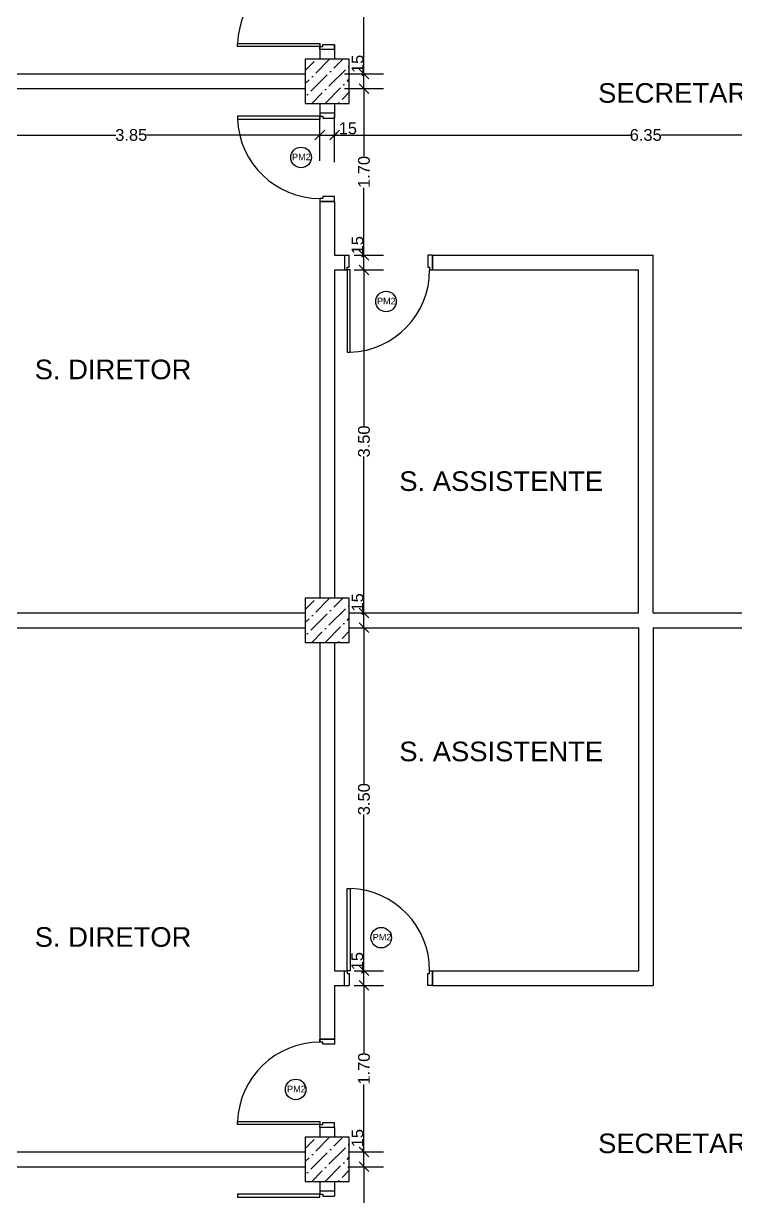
# Model space of a CAD drawing. Extents: x 97.2 to 178.4, y 268.6 to 301.5.
# Drawn here: x 113.58 to 120.84, y 277.07 to 289.04 of the extents above; entities that cross this region are included whole.
import ezdxf

# ---------------------------------------------------------------- set-up
doc = ezdxf.new("R2010")
doc.units = 0
doc.header["$MEASUREMENT"] = 0
doc.layers.get('0').update_dxf_attribs({"linetype": 'CONTINUOUS'})
doc.layers.get('DEFPOINTS').update_dxf_attribs({"linetype": 'CONTINUOUS'})
for name, color, linetype in [('COTAS', 8, 'CONTINUOUS'), ('JANELA-ESQUADRIAS', 11, 'CONTINUOUS'), ('PAREDE-ALVENARIA', 7, 'CONTINUOUS'), ('PILAR', 5, 'CONTINUOUS'), ('PISOS', 9, 'CONTINUOUS'), ('TXTAMBIENTE', 143, 'CONTINUOUS'), ('TXTCIRCUITOS', 113, 'CONTINUOUS')]:
    doc.layers.add(name, color=color, linetype=linetype)
doc.styles.get("Standard").update_dxf_attribs({"font": 'arial.ttf'})
doc.dimstyles.get("Standard").update_dxf_attribs({"dimscale": 0, "dimtxt": 0.12, "dimasz": 0.1, "dimexe": 0.2, "dimexo": 0.2, "dimgap": 0, "dimtad": 0, "dimzin": 5, "dimdsep": 46, "dimtxsty": 'Standard', "dimblk1": 'OBLIQUE', "dimblk2": 'OBLIQUE', "dimsah": 1, "dimcen": 0.1, "dimadec": 0, "dimazin": 0, "dimtfac": 1, "dimtmove": 0, "dimatfit": 3, "dimldrblk": 'OBLIQUE', "dimfxl": 1, "dimtolj": 1, "dimtzin": 1, "dimarcsym": 0})

# ---------------------------------------------------------------- blocks, each defined once
blk = doc.blocks.new('_OBLIQUE')
at = {"color": 0, "linetype": 'ByBlock'}
blk.add_line((-0.5, -0.5), (0.5, 0.5), dxfattribs=at)
blk = doc.blocks.new('*D45')
at = {"color": 0, "linetype": 'ByBlock'}
for p, q in [((116.602, 287.641), (116.602, 288.103)), ((112.752, 287.903), (114.521, 287.903)), ((116.602, 287.903), (114.834, 287.903))]:
    blk.add_line(p, q, dxfattribs=at)
at = {"layer": 'DEFPOINTS', "color": 0, "linetype": 'ByBlock'}
for p in [(116.602, 287.903), (112.752, 287.626), (116.602, 287.441)]:
    blk.add_point(p, dxfattribs=at)
at = {"color": 0, "linetype": 'ByBlock', "xscale": 0.1, "yscale": 0.1, "zscale": 0.1, "rotation": 180}
blk.add_blockref('_OBLIQUE', (112.752, 287.903), dxfattribs=at)
at = {"color": 0, "linetype": 'ByBlock', "xscale": 0.1, "yscale": 0.1, "zscale": 0.1}
blk.add_blockref('_OBLIQUE', (116.602, 287.903), dxfattribs=at)
at = {"color": 0, "linetype": 'ByBlock', "insert": (114.677, 287.903), "char_height": 0.12, "attachment_point": 5}
blk.add_mtext('\\A1;3.85', dxfattribs=at)
blk = doc.blocks.new('*D46')
at = {"color": 0, "linetype": 'ByBlock'}
for p, q in [((116.752, 287.626), (116.752, 288.103)), ((116.602, 287.903), (116.752, 287.903))]:
    blk.add_line(p, q, dxfattribs=at)
at = {"layer": 'DEFPOINTS', "color": 0, "linetype": 'ByBlock'}
for p in [(116.752, 287.903), (116.602, 287.48), (116.752, 287.426)]:
    blk.add_point(p, dxfattribs=at)
at = {"color": 0, "linetype": 'ByBlock', "xscale": 0.1, "yscale": 0.1, "zscale": 0.1, "rotation": 180}
blk.add_blockref('_OBLIQUE', (116.602, 287.903), dxfattribs=at)
at = {"color": 0, "linetype": 'ByBlock', "xscale": 0.1, "yscale": 0.1, "zscale": 0.1}
blk.add_blockref('_OBLIQUE', (116.752, 287.903), dxfattribs=at)
at = {"color": 0, "linetype": 'ByBlock', "insert": (116.864, 287.97), "char_height": 0.12, "attachment_point": 5}
blk.add_mtext('\\A1;.15', dxfattribs=at)
blk = doc.blocks.new('*D47')
at = {"color": 0, "linetype": 'ByBlock'}
for p, q in [((116.752, 287.903), (119.771, 287.903)), ((123.102, 287.903), (120.084, 287.903)), ((123.102, 287.812), (123.102, 287.703))]:
    blk.add_line(p, q, dxfattribs=at)
at = {"layer": 'DEFPOINTS', "color": 0, "linetype": 'ByBlock'}
for p in [(123.102, 288.012), (123.102, 287.903), (116.752, 287.226)]:
    blk.add_point(p, dxfattribs=at)
at = {"color": 0, "linetype": 'ByBlock', "xscale": 0.1, "yscale": 0.1, "zscale": 0.1, "rotation": 180}
blk.add_blockref('_OBLIQUE', (116.752, 287.903), dxfattribs=at)
at = {"color": 0, "linetype": 'ByBlock', "xscale": 0.1, "yscale": 0.1, "zscale": 0.1}
blk.add_blockref('_OBLIQUE', (123.102, 287.903), dxfattribs=at)
at = {"color": 0, "linetype": 'ByBlock', "insert": (119.927, 287.903), "char_height": 0.12, "attachment_point": 5}
blk.add_mtext('\\A1;6.35', dxfattribs=at)
blk = doc.blocks.new('*D68')
at = {"color": 0, "linetype": 'ByBlock'}
for p, q in [((116.888, 277.376), (117.252, 277.376)), ((117.052, 277.376), (117.052, 276.688)), ((117.052, 275.676), (117.052, 276.365))]:
    blk.add_line(p, q, dxfattribs=at)
at = {"layer": 'DEFPOINTS', "color": 0, "linetype": 'ByBlock'}
for p in [(116.688, 277.376), (117.052, 277.376), (116.752, 275.676)]:
    blk.add_point(p, dxfattribs=at)
at = {"color": 0, "linetype": 'ByBlock', "xscale": 0.1, "yscale": 0.1, "zscale": 0.1}
for p, rotation in [((117.052, 277.376), 90), ((117.052, 275.676), 270)]:
    blk.add_blockref('_OBLIQUE', p, dxfattribs=dict(at, rotation=rotation))
at = {"color": 0, "linetype": 'ByBlock', "insert": (117.052, 276.526), "char_height": 0.12, "attachment_point": 5, "rotation": 90}
blk.add_mtext('\\A1;1.70', dxfattribs=at)
blk = doc.blocks.new('*D69')
at = {"color": 0, "linetype": 'ByBlock'}
for p, q in [((116.89, 277.526), (117.252, 277.526)), ((117.052, 277.376), (117.052, 277.526))]:
    blk.add_line(p, q, dxfattribs=at)
at = {"layer": 'DEFPOINTS', "color": 0, "linetype": 'ByBlock'}
for p in [(116.69, 277.526), (117.052, 277.526), (116.452, 277.376)]:
    blk.add_point(p, dxfattribs=at)
at = {"color": 0, "linetype": 'ByBlock', "xscale": 0.1, "yscale": 0.1, "zscale": 0.1}
for p, rotation in [((117.052, 277.526), 90), ((117.052, 277.376), 270)]:
    blk.add_blockref('_OBLIQUE', p, dxfattribs=dict(at, rotation=rotation))
at = {"color": 0, "linetype": 'ByBlock', "insert": (116.986, 277.644), "char_height": 0.12, "attachment_point": 5, "rotation": 90}
blk.add_mtext('\\A1;.15', dxfattribs=at)
blk = doc.blocks.new('*D70')
at = {"color": 0, "linetype": 'ByBlock'}
for p, q in [((116.952, 279.226), (117.252, 279.226)), ((117.052, 279.226), (117.052, 278.538)), ((117.052, 277.526), (117.052, 278.215))]:
    blk.add_line(p, q, dxfattribs=at)
at = {"layer": 'DEFPOINTS', "color": 0, "linetype": 'ByBlock'}
for p in [(116.752, 279.226), (117.052, 279.226), (116.452, 277.526)]:
    blk.add_point(p, dxfattribs=at)
at = {"color": 0, "linetype": 'ByBlock', "xscale": 0.1, "yscale": 0.1, "zscale": 0.1}
for p, rotation in [((117.052, 279.226), 90), ((117.052, 277.526), 270)]:
    blk.add_blockref('_OBLIQUE', p, dxfattribs=dict(at, rotation=rotation))
at = {"color": 0, "linetype": 'ByBlock', "insert": (117.052, 278.376), "char_height": 0.12, "attachment_point": 5, "rotation": 90}
blk.add_mtext('\\A1;1.70', dxfattribs=at)
blk = doc.blocks.new('*D71')
at = {"color": 0, "linetype": 'ByBlock'}
for p, q in [((116.952, 279.376), (117.252, 279.376)), ((117.052, 279.226), (117.052, 279.376))]:
    blk.add_line(p, q, dxfattribs=at)
at = {"layer": 'DEFPOINTS', "color": 0, "linetype": 'ByBlock'}
for p in [(116.752, 279.376), (117.052, 279.376), (116.752, 279.226)]:
    blk.add_point(p, dxfattribs=at)
at = {"color": 0, "linetype": 'ByBlock', "xscale": 0.1, "yscale": 0.1, "zscale": 0.1}
for p, rotation in [((117.052, 279.376), 90), ((117.052, 279.226), 270)]:
    blk.add_blockref('_OBLIQUE', p, dxfattribs=dict(at, rotation=rotation))
at = {"color": 0, "linetype": 'ByBlock', "insert": (116.984, 279.45), "char_height": 0.12, "attachment_point": 5, "rotation": 90}
blk.add_mtext('\\A1;.15', dxfattribs=at)
blk = doc.blocks.new('*D72')
at = {"color": 0, "linetype": 'ByBlock'}
for p, q in [((117.052, 282.876), (117.052, 281.282)), ((117.102, 282.876), (117.252, 282.876)), ((117.052, 279.376), (117.052, 280.971))]:
    blk.add_line(p, q, dxfattribs=at)
at = {"layer": 'DEFPOINTS', "color": 0, "linetype": 'ByBlock'}
for p in [(116.902, 282.876), (117.052, 282.876), (116.752, 279.376)]:
    blk.add_point(p, dxfattribs=at)
at = {"color": 0, "linetype": 'ByBlock', "xscale": 0.1, "yscale": 0.1, "zscale": 0.1}
for p, rotation in [((117.052, 282.876), 90), ((117.052, 279.376), 270)]:
    blk.add_blockref('_OBLIQUE', p, dxfattribs=dict(at, rotation=rotation))
at = {"color": 0, "linetype": 'ByBlock', "insert": (117.052, 281.126), "char_height": 0.12, "attachment_point": 5, "rotation": 90}
blk.add_mtext('\\A1;3.50', dxfattribs=at)
blk = doc.blocks.new('*D73')
at = {"color": 0, "linetype": 'ByBlock'}
for p, q in [((117.052, 282.876), (117.052, 283.026)), ((117.102, 283.026), (117.252, 283.026))]:
    blk.add_line(p, q, dxfattribs=at)
at = {"layer": 'DEFPOINTS', "color": 0, "linetype": 'ByBlock'}
for p in [(116.902, 283.026), (117.052, 283.026), (116.902, 282.876)]:
    blk.add_point(p, dxfattribs=at)
at = {"color": 0, "linetype": 'ByBlock', "xscale": 0.1, "yscale": 0.1, "zscale": 0.1}
for p, rotation in [((117.052, 283.026), 90), ((117.052, 282.876), 270)]:
    blk.add_blockref('_OBLIQUE', p, dxfattribs=dict(at, rotation=rotation))
at = {"color": 0, "linetype": 'ByBlock', "insert": (116.986, 283.111), "char_height": 0.12, "attachment_point": 5, "rotation": 90}
blk.add_mtext('\\A1;.15', dxfattribs=at)
blk = doc.blocks.new('*D74')
at = {"color": 0, "linetype": 'ByBlock'}
for p, q in [((116.952, 286.526), (117.252, 286.526)), ((117.052, 286.526), (117.052, 284.932)), ((117.052, 283.026), (117.052, 284.621))]:
    blk.add_line(p, q, dxfattribs=at)
at = {"layer": 'DEFPOINTS', "color": 0, "linetype": 'ByBlock'}
for p in [(116.752, 286.526), (117.052, 286.526), (116.902, 283.026)]:
    blk.add_point(p, dxfattribs=at)
at = {"color": 0, "linetype": 'ByBlock', "xscale": 0.1, "yscale": 0.1, "zscale": 0.1}
for p, rotation in [((117.052, 286.526), 90), ((117.052, 283.026), 270)]:
    blk.add_blockref('_OBLIQUE', p, dxfattribs=dict(at, rotation=rotation))
at = {"color": 0, "linetype": 'ByBlock', "insert": (117.052, 284.776), "char_height": 0.12, "attachment_point": 5, "rotation": 90}
blk.add_mtext('\\A1;3.50', dxfattribs=at)
blk = doc.blocks.new('*D75')
at = {"color": 0, "linetype": 'ByBlock'}
for p, q in [((116.952, 286.676), (117.252, 286.676)), ((117.052, 286.526), (117.052, 286.676))]:
    blk.add_line(p, q, dxfattribs=at)
at = {"layer": 'DEFPOINTS', "color": 0, "linetype": 'ByBlock'}
for p in [(116.752, 286.676), (117.052, 286.676), (116.752, 286.526)]:
    blk.add_point(p, dxfattribs=at)
at = {"color": 0, "linetype": 'ByBlock', "xscale": 0.1, "yscale": 0.1, "zscale": 0.1}
for p, rotation in [((117.052, 286.676), 90), ((117.052, 286.526), 270)]:
    blk.add_blockref('_OBLIQUE', p, dxfattribs=dict(at, rotation=rotation))
at = {"color": 0, "linetype": 'ByBlock', "insert": (116.986, 286.755), "char_height": 0.12, "attachment_point": 5, "rotation": 90}
blk.add_mtext('\\A1;.15', dxfattribs=at)
blk = doc.blocks.new('*D76')
at = {"color": 0, "linetype": 'ByBlock'}
for p, q in [((116.852, 288.376), (117.252, 288.376)), ((117.052, 288.376), (117.052, 287.688)), ((117.052, 286.676), (117.052, 287.365))]:
    blk.add_line(p, q, dxfattribs=at)
at = {"layer": 'DEFPOINTS', "color": 0, "linetype": 'ByBlock'}
for p in [(116.652, 288.376), (117.052, 288.376), (116.752, 286.676)]:
    blk.add_point(p, dxfattribs=at)
at = {"color": 0, "linetype": 'ByBlock', "xscale": 0.1, "yscale": 0.1, "zscale": 0.1}
for p, rotation in [((117.052, 288.376), 90), ((117.052, 286.676), 270)]:
    blk.add_blockref('_OBLIQUE', p, dxfattribs=dict(at, rotation=rotation))
at = {"color": 0, "linetype": 'ByBlock', "insert": (117.052, 287.526), "char_height": 0.12, "attachment_point": 5, "rotation": 90}
blk.add_mtext('\\A1;1.70', dxfattribs=at)
blk = doc.blocks.new('*D77')
at = {"color": 0, "linetype": 'ByBlock'}
for p, q in [((116.852, 288.526), (117.252, 288.526)), ((117.052, 288.376), (117.052, 288.526))]:
    blk.add_line(p, q, dxfattribs=at)
at = {"layer": 'DEFPOINTS', "color": 0, "linetype": 'ByBlock'}
for p in [(116.652, 288.526), (117.052, 288.526), (116.652, 288.376)]:
    blk.add_point(p, dxfattribs=at)
at = {"color": 0, "linetype": 'ByBlock', "xscale": 0.1, "yscale": 0.1, "zscale": 0.1}
for p, rotation in [((117.052, 288.526), 90), ((117.052, 288.376), 270)]:
    blk.add_blockref('_OBLIQUE', p, dxfattribs=dict(at, rotation=rotation))
at = {"color": 0, "linetype": 'ByBlock', "insert": (116.988, 288.605), "char_height": 0.12, "attachment_point": 5, "rotation": 90}
blk.add_mtext('\\A1;.15', dxfattribs=at)
blk = doc.blocks.new('*D78')
at = {"color": 0, "linetype": 'ByBlock'}
for p, q in [((116.952, 290.226), (117.252, 290.226)), ((117.052, 290.226), (117.052, 289.538)), ((117.052, 288.526), (117.052, 289.215))]:
    blk.add_line(p, q, dxfattribs=at)
at = {"layer": 'DEFPOINTS', "color": 0, "linetype": 'ByBlock'}
for p in [(116.752, 290.226), (117.052, 290.226), (116.452, 288.526)]:
    blk.add_point(p, dxfattribs=at)
at = {"color": 0, "linetype": 'ByBlock', "xscale": 0.1, "yscale": 0.1, "zscale": 0.1}
for p, rotation in [((117.052, 290.226), 90), ((117.052, 288.526), 270)]:
    blk.add_blockref('_OBLIQUE', p, dxfattribs=dict(at, rotation=rotation))
at = {"color": 0, "linetype": 'ByBlock', "insert": (117.052, 289.376), "char_height": 0.12, "attachment_point": 5, "rotation": 90}
blk.add_mtext('\\A1;1.70', dxfattribs=at)

msp = doc.modelspace()

# ---------------------------------------------------------------- hatches: boundary and pattern name
at = {"layer": 'PILAR'}
h = msp.add_hatch(dxfattribs=at)
h.set_pattern_fill('ANSI36', color=256, scale=0.03, style=0)
h.set_pattern_definition([(45, (-20.45177, 0.52098), (0.05051394, 0.185217782), [0.238125, -0.047625, 0, -0.047625])])
h.paths.add_polyline_path([(116.452, 288.676), (116.452, 288.226), (116.902, 288.226), (116.902, 288.676)])
h = msp.add_hatch(dxfattribs=at)
h.set_pattern_fill('ANSI36', color=256, scale=0.03, style=0)
h.set_pattern_definition([(45, (-20.45177, -4.97902), (0.05051394, 0.185217782), [0.238125, -0.047625, 0, -0.047625])])
h.paths.add_polyline_path([(116.452, 283.176), (116.452, 282.726), (116.902, 282.726), (116.902, 283.176)])
h = msp.add_hatch(dxfattribs=at)
h.set_pattern_fill('ANSI36', color=256, scale=0.03, style=0)
h.set_pattern_definition([(45, (-20.45177, -10.47902), (0.05051394, 0.185217782), [0.238125, -0.047625, 0, -0.047625])])
h.paths.add_polyline_path([(116.452, 277.676), (116.452, 277.226), (116.902, 277.226), (116.902, 277.676)])

# ---------------------------------------------------------------- linework, layer by layer
at = {"layer": 'JANELA-ESQUADRIAS'}
for p, q in [((116.602, 288.806), (116.632, 288.806)), ((116.602, 288.776), (116.602, 288.806)), ((116.752, 288.776), (116.602, 288.776)), ((116.632, 288.806), (116.632, 288.826)), ((116.632, 288.826), (116.752, 288.826)), ((116.752, 288.776), (116.752, 288.826)), ((116.752, 288.126), (116.602, 288.126)), ((116.602, 288.126), (116.602, 288.096)), ((116.752, 288.126), (116.752, 288.076)), ((116.602, 288.096), (116.632, 288.096)), ((116.632, 288.096), (116.632, 288.076)), ((116.632, 288.076), (116.752, 288.076)), ((116.632, 287.276), (116.632, 287.256)), ((116.752, 287.276), (116.632, 287.276)), ((116.752, 287.226), (116.752, 287.276)), ((116.632, 287.256), (116.602, 287.256)), ((116.602, 287.256), (116.602, 287.226)), ((116.602, 287.226), (116.752, 287.226)), ((116.852, 286.676), (116.902, 286.676)), ((116.852, 286.676), (116.852, 286.526)), ((116.902, 286.556), (116.902, 286.676)), ((117.752, 286.676), (117.702, 286.676)), ((117.702, 286.676), (117.702, 286.556)), ((117.752, 286.526), (117.752, 286.676)), ((116.882, 286.556), (116.902, 286.556)), ((116.882, 286.526), (116.882, 286.556)), ((117.702, 286.556), (117.722, 286.556)), ((117.722, 286.556), (117.722, 286.526)), ((116.852, 286.526), (116.882, 286.526)), ((117.722, 286.526), (117.752, 286.526)), ((116.852, 279.226), (116.852, 279.376)), ((116.852, 279.376), (116.882, 279.376)), ((116.882, 279.376), (116.882, 279.346)), ((117.722, 279.346), (117.722, 279.376)), ((117.722, 279.376), (117.752, 279.376)), ((117.752, 279.376), (117.752, 279.226)), ((116.882, 279.346), (116.902, 279.346)), ((116.902, 279.346), (116.902, 279.226)), ((117.702, 279.346), (117.722, 279.346)), ((117.702, 279.226), (117.702, 279.346)), ((116.852, 279.226), (116.902, 279.226)), ((117.752, 279.226), (117.702, 279.226)), ((116.602, 278.676), (116.752, 278.676)), ((116.602, 278.646), (116.602, 278.676)), ((116.752, 278.676), (116.752, 278.626)), ((116.632, 278.646), (116.602, 278.646)), ((116.632, 278.626), (116.632, 278.646)), ((116.752, 278.626), (116.632, 278.626)), ((116.632, 277.806), (116.632, 277.826)), ((116.632, 277.826), (116.752, 277.826)), ((116.752, 277.776), (116.752, 277.826)), ((116.602, 277.806), (116.632, 277.806)), ((116.602, 277.776), (116.602, 277.806)), ((116.752, 277.776), (116.602, 277.776)), ((116.752, 277.126), (116.602, 277.126)), ((116.602, 277.126), (116.602, 277.096)), ((116.752, 277.126), (116.752, 277.076)), ((116.602, 277.096), (116.632, 277.096)), ((116.632, 277.096), (116.632, 277.076)), ((116.632, 277.076), (116.752, 277.076))]:
    msp.add_line(p, q, dxfattribs=at)
for points in [[(116.602, 288.806), (115.762, 288.806), (115.762, 288.836), (116.602, 288.836)], [(116.602, 288.096), (115.762, 288.096), (115.762, 288.066), (116.602, 288.066)], [(116.882, 286.526), (116.882, 285.686), (116.912, 285.686), (116.912, 286.526)], [(116.882, 279.376), (116.882, 280.216), (116.912, 280.216), (116.912, 279.376)], [(116.602, 277.806), (115.762, 277.806), (115.762, 277.836), (116.602, 277.836)], [(116.602, 277.096), (115.762, 277.096), (115.762, 277.066), (116.602, 277.066)]]:
    msp.add_lwpolyline(points, close=True, dxfattribs=at)
at = {"layer": 'PAREDE-ALVENARIA'}
for p, q in [((116.602, 288.836), (116.602, 288.676)), ((116.752, 288.776), (116.602, 288.776)), ((116.752, 288.826), (116.752, 288.676)), ((112.752, 288.526), (116.452, 288.526)), ((112.752, 288.376), (116.452, 288.376)), ((116.602, 288.226), (116.602, 288.066)), ((116.752, 288.126), (116.602, 288.126)), ((116.752, 288.226), (116.752, 288.076)), ((116.602, 287.256), (116.602, 283.176)), ((116.752, 287.226), (116.602, 287.226)), ((116.752, 287.226), (116.752, 286.676)), ((116.752, 286.676), (116.852, 286.676)), ((116.852, 286.676), (116.852, 286.526)), ((117.752, 286.676), (117.752, 286.526)), ((117.752, 286.676), (120.002, 286.676)), ((120.002, 283.026), (120.002, 286.676)), ((116.752, 286.526), (116.852, 286.526)), ((116.752, 286.526), (116.752, 283.176)), ((117.752, 286.526), (119.852, 286.526)), ((119.852, 283.026), (119.852, 286.526)), ((112.602, 283.026), (116.452, 283.026)), ((116.902, 283.026), (119.852, 283.026)), ((120.002, 283.026), (122.952, 283.026)), ((112.602, 282.876), (116.452, 282.876)), ((116.902, 282.876), (119.852, 282.876)), ((119.852, 282.876), (119.852, 279.376)), ((120.002, 282.876), (120.002, 279.226)), ((120.002, 282.876), (122.952, 282.876)), ((116.602, 282.726), (116.602, 278.646)), ((116.752, 282.726), (116.752, 279.376)), ((116.752, 279.376), (116.852, 279.376)), ((116.852, 279.226), (116.852, 279.376)), ((117.752, 279.226), (117.752, 279.376)), ((117.752, 279.376), (119.852, 279.376)), ((116.752, 279.226), (116.852, 279.226)), ((116.752, 279.226), (116.752, 278.626)), ((117.752, 279.226), (120.002, 279.226)), ((116.752, 278.676), (116.602, 278.676)), ((116.752, 277.776), (116.602, 277.776)), ((116.602, 277.776), (116.602, 277.676)), ((116.752, 277.776), (116.752, 277.676)), ((112.752, 277.526), (116.452, 277.526)), ((112.752, 277.376), (116.452, 277.376)), ((116.602, 277.226), (116.602, 277.126)), ((116.752, 277.226), (116.752, 277.126)), ((116.752, 277.126), (116.602, 277.126))]:
    msp.add_line(p, q, dxfattribs=at)
at = {"layer": 'PILAR'}
for points in [[(116.452, 288.226), (116.902, 288.226), (116.902, 288.676), (116.452, 288.676)], [(116.452, 282.726), (116.902, 282.726), (116.902, 283.176), (116.452, 283.176)], [(116.452, 277.226), (116.902, 277.226), (116.902, 277.676), (116.452, 277.676)]]:
    msp.add_lwpolyline(points, close=True, dxfattribs=at)
at = {"layer": 'PISOS'}
for centre, start, end in [((116.602, 288.806), 90, 177.9546), ((116.602, 288.096), 182.0454, 270), ((116.882, 286.526), 272.0454, 0), ((116.882, 279.376), 360, 87.9546), ((116.602, 277.806), 90, 177.9546)]:
    msp.add_arc(centre, 0.84, start, end, dxfattribs=at)
at = {"layer": 'TXTCIRCUITOS'}
for centre in [(116.41, 287.674), (117.277, 286.204), (117.228, 279.713), (116.355, 278.164)]:
    msp.add_circle(centre, 0.105, dxfattribs=at)

# ---------------------------------------------------------------- texts
at = {"layer": 'TXTAMBIENTE'}
for s, p in [('SECRETARIA', (119.441, 288.232)), ('S. DIRETOR', (113.692, 285.411)), ('S. ASSISTENTE', (117.412, 284.271)), ('S. ASSISTENTE', (117.412, 281.513)), ('S. DIRETOR', (113.692, 279.62)), ('SECRETARIA', (119.441, 277.514))]:
    msp.add_text(s, height=0.2, dxfattribs=at).set_placement(p)
at = {"layer": 'TXTCIRCUITOS'}
for p in [(116.318, 287.646), (117.185, 286.176), (117.141, 279.685), (116.267, 278.136)]:
    msp.add_text('PM2', height=0.0664, dxfattribs=at).set_placement(p)

# ---------------------------------------------------------------- dimensions: what is measured, and where the dimension line sits
at = {"layer": 'COTAS'}
for base, p1, p2, picture, middle in [((117.052, 290.226), (116.452, 288.526), (116.752, 290.226), '*D78', (117.052, 289.376)), ((117.052, 288.376), (116.752, 286.676), (116.652, 288.376), '*D76', (117.052, 287.526)), ((117.052, 286.526), (116.902, 283.026), (116.752, 286.526), '*D74', (117.052, 284.776)), ((117.052, 282.876), (116.752, 279.376), (116.902, 282.876), '*D72', (117.052, 281.126)), ((117.052, 279.226), (116.452, 277.526), (116.752, 279.226), '*D70', (117.052, 278.376)), ((117.052, 277.376), (116.752, 275.676), (116.688, 277.376), '*D68', (117.052, 276.526))]:
    dim = msp.add_linear_dim(base=base, p1=p1, p2=p2, angle=90, dimstyle='Standard', override={"dimscale": 1, "dimse1": 1, "dimtmove": 1}, dxfattribs=at)
    dim.commit()
    dim.dimension.update_dxf_attribs({"geometry": picture, "text_midpoint": middle})
for base, p1, p2, picture, middle in [((117.052, 288.526), (116.652, 288.376), (116.652, 288.526), '*D77', (116.988, 288.605)), ((117.052, 286.676), (116.752, 286.526), (116.752, 286.676), '*D75', (116.986, 286.755)), ((117.052, 283.026), (116.902, 282.876), (116.902, 283.026), '*D73', (116.986, 283.111)), ((117.052, 279.376), (116.752, 279.226), (116.752, 279.376), '*D71', (116.984, 279.45)), ((117.052, 277.526), (116.452, 277.376), (116.69, 277.526), '*D69', (116.986, 277.644))]:
    dim = msp.add_linear_dim(base=base, p1=p1, p2=p2, angle=90, dimstyle='Standard', override={"dimscale": 1, "dimse1": 1, "dimtmove": 1}, dxfattribs=at)
    dim.commit()
    dim.dimension.update_dxf_attribs({"geometry": picture, "text_midpoint": middle, "dimtype": 160})
for base, p1, p2, picture, middle in [((116.602, 287.903), (112.752, 287.626), (116.602, 287.441), '*D45', (114.677, 287.903)), ((123.102, 287.903), (116.752, 287.226), (123.102, 288.012), '*D47', (119.927, 287.903))]:
    dim = msp.add_linear_dim(base=base, p1=p1, p2=p2, dimstyle='Standard', override={"dimscale": 1, "dimse1": 1, "dimtmove": 1}, dxfattribs=at)
    dim.commit()
    dim.dimension.update_dxf_attribs({"geometry": picture, "text_midpoint": middle})
dim = msp.add_linear_dim(base=(116.752, 287.903), p1=(116.602, 287.48), p2=(116.752, 287.426), dimstyle='Standard', override={"dimscale": 1, "dimse1": 1, "dimtmove": 1}, dxfattribs=at)
dim.commit()
dim.dimension.update_dxf_attribs({"geometry": '*D46', "text_midpoint": (116.864, 287.97), "dimtype": 160})

doc.saveas('drawing.dxf')
